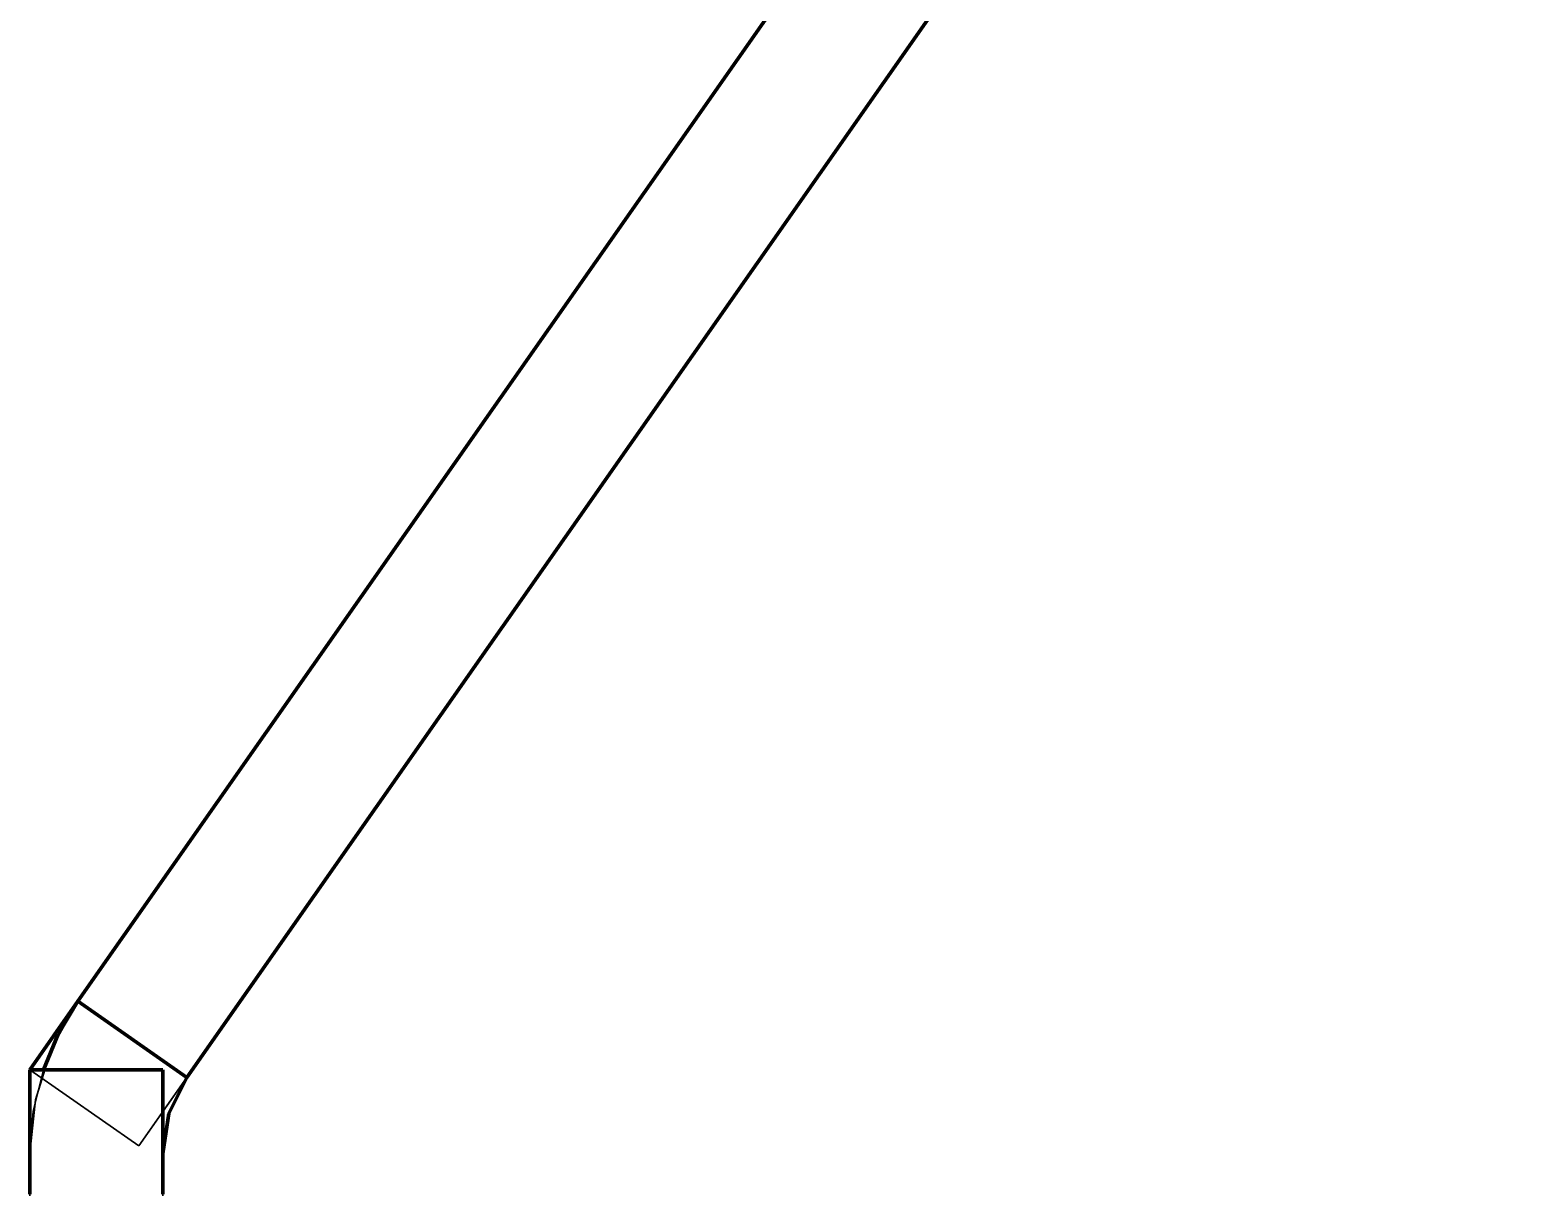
# Model space of a CAD drawing. Header units: millimetres. Extents: x 0 to 420, y 0 to 297.
# Drawn here: x 377 to 379.815, y 252.642 to 254.821 of the extents above; entities that cross this region are included whole.
import ezdxf

# ---------------------------------------------------------------- set-up
doc = ezdxf.new("R2010")
doc.units = ezdxf.units.MM
doc.linetypes.add('DASHED', pattern=[1.524, 1.27, -0.254])

msp = doc.modelspace()

# ---------------------------------------------------------------- linework, layer by layer
at = {"color": 5, "linetype": 'DASHED', "lineweight": 35}
for p, q in [((379.6098, 256.5904), (377, 252.8633)), ((377.2048, 252.7199), (379.8146, 256.447)), ((377.1147, 253.0271), (377.1163, 253.0293)), ((377.1163, 253.0293), (377.1147, 253.0271)), ((377.1163, 253.0293), (377.1175, 253.0311)), ((377.1175, 253.0311), (377.1163, 253.0293)), ((377.1175, 253.0311), (377.1184, 253.0324)), ((377.1184, 253.0324), (377.1175, 253.0311)), ((377.1184, 253.0324), (377.1189, 253.0331)), ((377.1189, 253.0331), (377.1184, 253.0324)), ((377.1189, 253.0331), (377.1191, 253.0334)), ((377.1191, 253.0334), (377.1189, 253.0331)), ((377.0936, 252.997), (377.0968, 253.0015)), ((377.0968, 253.0015), (377.0936, 252.997)), ((377.0968, 253.0015), (377.0999, 253.0059)), ((377.0999, 253.0059), (377.0968, 253.0015)), ((377.0999, 253.0059), (377.1029, 253.0102)), ((377.1029, 253.0102), (377.0999, 253.0059)), ((377.1029, 253.0102), (377.1057, 253.0142)), ((377.1057, 253.0142), (377.1029, 253.0102)), ((377.1057, 253.0142), (377.1083, 253.018)), ((377.1083, 253.018), (377.1057, 253.0142)), ((377.1083, 253.018), (377.1107, 253.0214)), ((377.1107, 253.0214), (377.1083, 253.018)), ((377.1107, 253.0214), (377.1128, 253.0244)), ((377.1128, 253.0244), (377.1107, 253.0214)), ((377.1128, 253.0244), (377.1147, 253.0271)), ((377.1147, 253.0271), (377.1128, 253.0244)), ((377.0904, 252.9924), (377.0409, 252.9037)), ((377.0904, 252.9924), (377.0936, 252.997)), ((377.0936, 252.997), (377.0904, 252.9924)), ((377.0409, 252.9037), (377.0103, 252.8067)), ((377.3223, 252.8877), (377.3232, 252.889)), ((377.3232, 252.889), (377.3223, 252.8877)), ((377.3232, 252.889), (377.3237, 252.8897)), ((377.3237, 252.8897), (377.3232, 252.889)), ((377.3237, 252.8897), (377.3239, 252.89)), ((377.3239, 252.89), (377.3237, 252.8897)), ((377, 252.7056), (377, 252.8633)), ((377, 252.8633), (377.25, 252.8633)), ((377, 252.8633), (377.2048, 252.7199)), ((377.2048, 252.7199), (377, 252.8633)), ((377.0064, 252.7855), (377.0255, 252.8633)), ((377.25, 252.8633), (377.25, 252.7056)), ((377.3016, 252.8581), (377.3047, 252.8626)), ((377.3047, 252.8626), (377.3016, 252.8581)), ((377.3047, 252.8626), (377.3077, 252.8668)), ((377.3077, 252.8668), (377.3047, 252.8626)), ((377.3077, 252.8668), (377.3105, 252.8708)), ((377.3105, 252.8708), (377.3077, 252.8668)), ((377.3105, 252.8708), (377.3131, 252.8746)), ((377.3131, 252.8746), (377.3105, 252.8708)), ((377.3131, 252.8746), (377.3155, 252.878)), ((377.3155, 252.878), (377.3131, 252.8746)), ((377.3155, 252.878), (377.3176, 252.881)), ((377.3176, 252.881), (377.3155, 252.878)), ((377.3176, 252.881), (377.3195, 252.8837)), ((377.3195, 252.8837), (377.3176, 252.881)), ((377.3195, 252.8837), (377.3211, 252.8859)), ((377.3211, 252.8859), (377.3195, 252.8837)), ((377.3211, 252.8859), (377.3223, 252.8877)), ((377.3223, 252.8877), (377.3211, 252.8859)), ((377.2048, 252.7199), (377.2952, 252.849)), ((377.2616, 252.7808), (377.2952, 252.849)), ((377.2952, 252.849), (377.2984, 252.8536)), ((377.2984, 252.8536), (377.2952, 252.849)), ((377.2984, 252.8536), (377.3016, 252.8581)), ((377.3016, 252.8581), (377.2984, 252.8536)), ((377.0103, 252.8067), (377, 252.7056)), ((377, 252.7056), (377.0064, 252.7855)), ((377.25, 252.7056), (377.2616, 252.7808)), ((377, 252.7056), (377, 249.0633)), ((377, 252.7056), (377, 252.7)), ((377, 252.7), (377, 252.7056)), ((377, 252.7), (377, 252.6945)), ((377, 252.6945), (377, 252.7)), ((377, 252.6945), (377, 252.6891)), ((377, 252.6891), (377, 252.6945)), ((377.25, 252.7056), (377.25, 252.7)), ((377.25, 252.7), (377.25, 252.7056)), ((377.25, 249.0633), (377.25, 252.7056)), ((377.25, 252.7), (377.25, 252.6945)), ((377.25, 252.6945), (377.25, 252.7)), ((377.25, 252.6945), (377.25, 252.6891)), ((377.25, 252.6891), (377.25, 252.6945)), ((377, 252.6891), (377, 252.6839)), ((377, 252.6839), (377, 252.6891)), ((377, 252.6839), (377, 252.679)), ((377, 252.679), (377, 252.6839)), ((377, 252.679), (377, 252.6745)), ((377, 252.6745), (377, 252.679)), ((377, 252.6745), (377, 252.6703)), ((377, 252.6703), (377, 252.6745)), ((377, 252.6703), (377, 252.6665)), ((377, 252.6665), (377, 252.6703)), ((377, 252.6665), (377, 252.6633)), ((377, 252.6633), (377, 252.6665)), ((377, 252.6633), (377, 252.6606)), ((377, 252.6606), (377, 252.6633)), ((377.25, 252.6891), (377.25, 252.6839)), ((377.25, 252.6839), (377.25, 252.6891)), ((377.25, 252.6839), (377.25, 252.679)), ((377.25, 252.679), (377.25, 252.6839)), ((377.25, 252.679), (377.25, 252.6745)), ((377.25, 252.6745), (377.25, 252.679)), ((377.25, 252.6745), (377.25, 252.6703)), ((377.25, 252.6703), (377.25, 252.6745)), ((377.25, 252.6703), (377.25, 252.6665)), ((377.25, 252.6665), (377.25, 252.6703)), ((377.25, 252.6665), (377.25, 252.6633)), ((377.25, 252.6633), (377.25, 252.6665)), ((377.25, 252.6633), (377.25, 252.6606)), ((377.25, 252.6606), (377.25, 252.6633)), ((377, 252.6606), (377, 252.6584)), ((377, 252.6584), (377, 252.6606)), ((377, 252.6584), (377, 252.6569)), ((377, 252.6569), (377, 252.6584)), ((377, 252.6569), (377, 252.6559)), ((377, 252.6559), (377, 252.6569)), ((377, 252.6559), (377, 252.6556)), ((377, 252.6556), (377, 252.6559)), ((377.25, 252.6606), (377.25, 252.6584)), ((377.25, 252.6584), (377.25, 252.6606)), ((377.25, 252.6584), (377.25, 252.6569)), ((377.25, 252.6569), (377.25, 252.6584)), ((377.25, 252.6569), (377.25, 252.6559)), ((377.25, 252.6559), (377.25, 252.6569)), ((377.25, 252.6559), (377.25, 252.6556)), ((377.25, 252.6556), (377.25, 252.6559))]:
    msp.add_line(p, q, dxfattribs=at)
at = {"color": 1, "lineweight": 70}
for p, q in [((377.0904, 252.9924), (379.6098, 256.5904)), ((379.8146, 256.447), (377.2952, 252.849)), ((377.0904, 252.9924), (377, 252.8633)), ((377.0533, 252.9302), (377.0904, 252.9924)), ((377.2952, 252.849), (377.0904, 252.9924)), ((377.0255, 252.8633), (377.0533, 252.9302)), ((377, 252.8601), (377, 252.8633)), ((377, 252.8633), (377.25, 252.8633)), ((377.25, 252.8633), (377.25, 252.8601)), ((377, 252.8507), (377, 252.8601)), ((377, 252.8352), (377, 252.8507)), ((377, 252.8138), (377, 252.8352)), ((377.25, 252.8601), (377.25, 252.8507)), ((377.25, 252.8507), (377.25, 252.8352)), ((377.25, 252.8352), (377.25, 252.8138)), ((377.2952, 252.849), (377.2616, 252.7808)), ((377, 252.7866), (377, 252.8138)), ((377.25, 252.8138), (377.25, 252.7866)), ((377, 252.7542), (377, 252.7866)), ((377.25, 252.7866), (377.25, 252.7542)), ((377.2616, 252.7808), (377.25, 252.7056)), ((377, 252.7168), (377, 252.7542)), ((377.25, 252.7542), (377.25, 252.7168)), ((377, 252.675), (377, 252.7168)), ((377.25, 252.7168), (377.25, 252.675)), ((377, 252.6293), (377, 252.675)), ((377.25, 252.675), (377.25, 252.6293))]:
    msp.add_line(p, q, dxfattribs=at)

doc.saveas('drawing.dxf')
